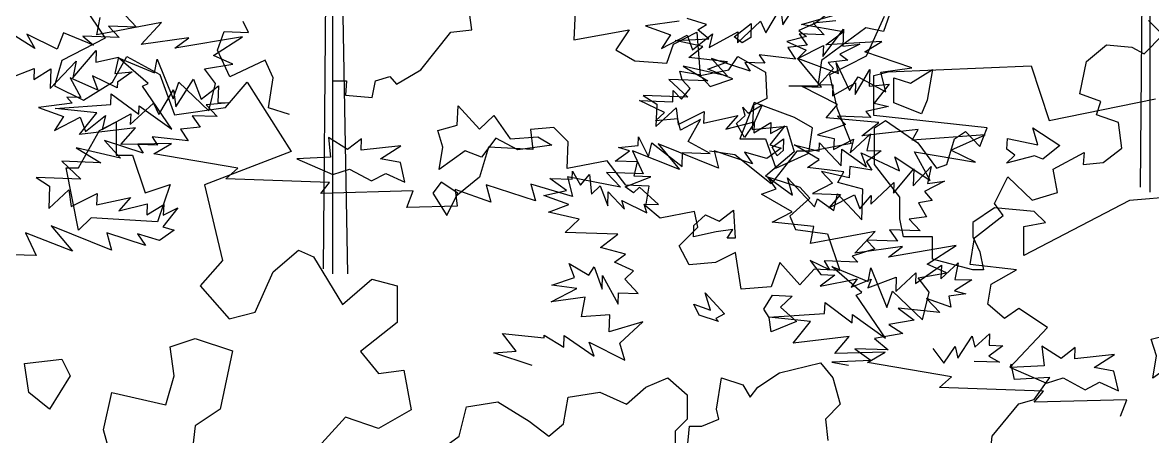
# Model space of a CAD drawing. Header units: inches. Extents: x -11 to 128, y 7 to 56.
# Drawn here: x 53.3418 to 53.8244, y 23.2043 to 23.3811 of the extents above; entities that cross this region are included whole.
import ezdxf

# ---------------------------------------------------------------- set-up
doc = ezdxf.new("R2010")
doc.units = ezdxf.units.IN
doc.header["$MEASUREMENT"] = 0
doc.layers.add('CAY', color=94, linetype='Continuous')
doc.layers.add('CAY-3', color=61, linetype='Continuous')
picture_1 = doc.add_image_def('image1.jpg', size_in_pixel=(1680, 1093))

# ---------------------------------------------------------------- blocks, each defined once
blk = doc.blocks.new('A$C76451831')
at = {"layer": 'CAY'}
for p, q in [((4019.9, 1637.7), (4040.5, 1607.1)), ((4612.8, 1620.1), (4594.4, 1625.7)), ((4730.1, 1631.8), (4716.6, 1621.4)), ((4604.5, 1614.9), (4612.8, 1620.1)), ((4615, 1606.4), (4604.5, 1614.9)), ((4716.6, 1621.4), (4700.5, 1614.3)), ((4700.5, 1614.3), (4708, 1608.6)), ((4723.6, 1589.4), (4743.1, 1615.5)), ((4743.1, 1615.5), (4742.6, 1599.2)), ((4040.5, 1607.1), (3999.3, 1585.8)), ((4582.8, 1604.8), (4615, 1606.4)), ((4609.3, 1598.9), (4582.8, 1604.8)), ((4708, 1608.6), (4689.3, 1603.8)), ((4689.3, 1603.8), (4707.5, 1595.4)), ((4595.8, 1588.5), (4609.3, 1598.9)), ((4699.6, 1587.6), (4724, 1599.9)), ((4707.5, 1595.4), (4699.6, 1587.6)), ((4724, 1599.9), (4723.6, 1589.4)), ((4758.5, 1601.4), (4739.6, 1591.6)), ((4739.6, 1591.6), (4747.1, 1585.9)), ((4742.6, 1599.2), (4758.5, 1601.4)), ((3999.3, 1585.8), (3992.2, 1561.6)), ((4047.6, 1565.2), (4061.2, 1589.4)), ((4061.2, 1589.4), (4092.4, 1572.3)), ((4632.8, 1584.5), (4595.8, 1588.5)), ((4614, 1577.4), (4632.8, 1584.5)), ((4747.1, 1585.9), (4728.4, 1583.8)), ((4728.4, 1583.8), (4733.7, 1578.2)), ((4092.4, 1572.3), (4106.6, 1533.9)), ((4587.2, 1575.6), (4605.7, 1572.3)), ((4589.7, 1567.4), (4587.2, 1575.6)), ((4605.7, 1572.3), (4616.2, 1561)), ((4637.7, 1568.4), (4614, 1577.4)), ((4733.7, 1578.2), (4720, 1562.8)), ((4754.1, 1553.5), (4768.1, 1577)), ((4768.1, 1577), (4767.5, 1561.2)), ((3992.2, 1561.6), (4019.9, 1548.1)), ((4019.9, 1548.1), (4047.6, 1565.2)), ((4154.9, 1541), (4175.6, 1565.2)), ((4175.6, 1565.2), (4217.4, 1499.1)), ((4597.1, 1559), (4589.7, 1567.4)), ((4616.2, 1561), (4637.7, 1568.4)), ((4720, 1562.8), (4733.1, 1562.4)), ((4732.8, 1552), (4754.5, 1564.3)), ((4733.1, 1562.4), (4732.8, 1552)), ((4754.5, 1564.3), (4754.1, 1553.5)), ((4767.5, 1561.2), (4786.6, 1563.2)), ((4786.6, 1563.2), (4772.4, 1545.1)), ((4580.8, 1546.4), (4581.1, 1557.2)), ((4581.1, 1557.2), (4589, 1548.8)), ((4589, 1548.8), (4597.1, 1559)), ((4106.6, 1533.9), (4154.9, 1541)), ((4572.7, 1536.2), (4549.1, 1547.5)), ((4549.1, 1547.5), (4580.8, 1546.4)), ((4785.9, 1541.9), (4764.4, 1537.2)), ((4772.4, 1545.1), (4785.9, 1541.9)), ((4564.3, 1528.4), (4572.7, 1536.2)), ((4585.6, 1530.3), (4564.3, 1528.4)), ((4588, 1519.4), (4585.6, 1530.3)), ((4606.9, 1529.6), (4588, 1519.4)), ((4595.3, 1508.7), (4606.9, 1529.6)), ((4769.2, 1531.6), (4737.5, 1532.7)), ((4737.5, 1532.7), (4745, 1524.8)), ((4764.4, 1537.2), (4769.2, 1531.6)), ((4745, 1524.8), (4718.3, 1514.8)), ((4547.6, 1504.9), (4547.9, 1513.1)), ((4547.9, 1513.1), (4557.6, 1494.1)), ((4557.6, 1494.1), (4560.8, 1507.2)), ((4560.8, 1507.2), (4589.5, 1484.9)), ((4616.2, 1497.1), (4595.3, 1508.7)), ((4718.3, 1514.8), (4734.1, 1511.6)), ((4734.1, 1511.6), (4733.7, 1501.1)), ((4733.7, 1501.1), (4752.6, 1510.9)), ((4749.5, 1497.9), (4768.7, 1515.8)), ((4752.6, 1510.9), (4749.5, 1497.9)), ((4768.7, 1515.8), (4765.4, 1500)), ((4217.4, 1499.1), (4134.9, 1467.3)), ((4525.8, 1489.8), (4539.3, 1499.8)), ((4528.9, 1502.9), (4547.6, 1504.9)), ((4539.3, 1499.8), (4528.9, 1502.9)), ((4589.5, 1484.9), (4589.9, 1498)), ((4589.9, 1498), (4616.2, 1497.1)), ((4779, 1499.6), (4765, 1489.2)), ((4765.4, 1500), (4779, 1499.6)), ((4547, 1489.1), (4525.8, 1489.8)), ((4543.8, 1475.6), (4547, 1489.1)), ((4749, 1484.7), (4748.6, 1473.9)), ((4770.2, 1481.3), (4749, 1484.7)), ((4765, 1489.2), (4770.2, 1481.3)), ((4809.5, 1466.3), (4826.5, 1484.8)), ((4826.5, 1484.8), (4823.2, 1468.6)), ((4463.6, 1473.4), (4484.8, 1472.7)), ((4479.5, 1462), (4463.6, 1473.4)), ((4484.8, 1472.7), (4485.1, 1480.4)), ((4485.1, 1480.4), (4492.8, 1466.9)), ((4492.8, 1466.9), (4501.3, 1477.1)), ((4501.3, 1477.1), (4503.4, 1458.4)), ((4535.3, 1465.5), (4559.7, 1475)), ((4559.7, 1475), (4543.8, 1475.6)), ((4722.1, 1480.2), (4732.6, 1469)), ((4748.6, 1473.9), (4722.1, 1480.2)), ((4790.7, 1459.3), (4810.1, 1482.6)), ((4810.1, 1482.6), (4809.5, 1466.3)), ((4134.9, 1467.3), (4152, 1395.3)), ((4503.4, 1458.4), (4511.4, 1466.3)), ((4511.4, 1466.3), (4518.8, 1447.4)), ((4543.3, 1459.7), (4535.3, 1465.5)), ((4548.9, 1465), (4543.3, 1459.7)), ((4566.9, 1448.5), (4548.9, 1465)), ((4732.6, 1469), (4713.7, 1459.2)), ((4769, 1449.1), (4791.1, 1469.7)), ((4791.1, 1469.7), (4790.7, 1459.3)), ((4839.1, 1470.7), (4820.2, 1461)), ((4823.2, 1468.6), (4839.1, 1470.7)), ((4458, 1457.3), (4479.5, 1462)), ((4481.7, 1448.7), (4458, 1457.3)), ((4518.8, 1447.4), (4519.3, 1460.6)), ((4519.3, 1460.6), (4534.6, 1444.2)), ((4534.6, 1444.2), (4532.2, 1452.4)), ((4532.2, 1452.4), (4555.8, 1440.7)), ((4713.7, 1459.2), (4740.4, 1458.3)), ((4740.4, 1458.3), (4729, 1445.5)), ((4729, 1445.5), (4753.5, 1457.8)), ((4753.5, 1457.8), (4758.5, 1444.5)), ((4758.5, 1444.5), (4769.3, 1457.3)), ((4769.3, 1457.3), (4769, 1449.1)), ((4827.6, 1452.5), (4814.4, 1450.3)), ((4820.2, 1461), (4827.6, 1452.5)), ((4462.4, 1441.3), (4481.7, 1448.7)), ((4491.7, 1434.8), (4462.4, 1441.3)), ((4555.8, 1440.7), (4553.3, 1449)), ((4553.3, 1449), (4566.9, 1448.5)), ((4814.4, 1450.3), (4822.1, 1436.9)), ((4478.1, 1422.1), (4491.7, 1434.8)), ((4822.1, 1436.9), (4805.7, 1434.7)), ((4805.7, 1434.7), (4816.2, 1423.5)), ((4528.3, 1420.4), (4478.1, 1422.1)), ((4512, 1407.8), (4528.3, 1420.4)), ((4786.8, 1424.5), (4794.5, 1413.8)), ((4816.2, 1423.5), (4786.8, 1424.5)), ((4794.5, 1413.8), (4765.1, 1414.8)), ((4765.1, 1414.8), (4773, 1406.4)), ((4200.3, 1384.7), (4224.5, 1405.3)), ((4224.5, 1405.3), (4238.7, 1398.8)), ((4238.7, 1398.8), (4266.4, 1353.4)), ((4535.8, 1401.5), (4512, 1407.8)), ((4525.1, 1393.7), (4535.8, 1401.5)), ((4773, 1406.4), (4751.5, 1399.4)), ((4751.5, 1399.4), (4756.7, 1393.8)), ((4152, 1395.3), (4130.8, 1371.1)), ((4487, 1379.2), (4482, 1392.5)), ((4482, 1392.5), (4500.7, 1381.4)), ((4500.7, 1381.4), (4505.9, 1389.4)), ((4505.9, 1389.4), (4513.4, 1367.9)), ((4543.4, 1385.4), (4525.1, 1393.7)), ((4711.4, 1395.4), (4721.4, 1381.9)), ((4729.7, 1386.6), (4711.4, 1395.4)), ((4724.6, 1394.9), (4729.7, 1386.6)), ((4756.7, 1393.8), (4724.6, 1394.9)), ((4811.7, 1373.3), (4836.3, 1391)), ((4835.9, 1377.9), (4852.3, 1393.2)), ((4836.3, 1391), (4835.9, 1377.9)), ((4852.3, 1393.2), (4849, 1377.4)), ((4183.2, 1346.3), (4200.3, 1384.7)), ((4266.4, 1353.4), (4294.1, 1377.6)), ((4294.1, 1377.6), (4318.3, 1371.1)), ((4465.5, 1371.8), (4487, 1379.2)), ((4513.4, 1367.9), (4513.8, 1381)), ((4513.8, 1381), (4528.7, 1353.7)), ((4535, 1377.5), (4543.4, 1385.4)), ((4547.7, 1363.9), (4535, 1377.5)), ((4735, 1381.4), (4721, 1371)), ((4721, 1371), (4756.1, 1378)), ((4721.4, 1381.9), (4735, 1381.4)), ((4756.1, 1378), (4750.4, 1370)), ((4750.4, 1370), (4769.3, 1377.5)), ((4766.3, 1369.4), (4793.3, 1379.4)), ((4769.3, 1377.5), (4766.3, 1369.4)), ((4792.9, 1365.8), (4812.1, 1383.7)), ((4793.3, 1379.4), (4792.9, 1365.8)), ((4812.1, 1383.7), (4811.7, 1373.3)), ((4865.3, 1376.9), (4848.6, 1366.6)), ((4849, 1377.4), (4865.3, 1376.9)), ((4130.8, 1371.1), (4158.5, 1339.9)), ((4318.3, 1371.1), (4318.3, 1336.3)), ((4464.9, 1355.9), (4489.4, 1368.7)), ((4489.4, 1368.7), (4465.5, 1371.8)), ((4848.6, 1366.6), (4859.4, 1363.5)), ((4497.2, 1360.3), (4464.9, 1355.9)), ((4493.9, 1341.8), (4497.2, 1360.3)), ((4528.7, 1353.7), (4529.1, 1364.6)), ((4529.1, 1364.6), (4547.7, 1363.9)), ((4822.1, 1359.3), (4834.8, 1345.7)), ((4845.4, 1350.8), (4822.1, 1359.3)), ((4859.4, 1363.5), (4843.5, 1361.3)), ((4843.5, 1361.3), (4845.4, 1350.8)), ((4158.5, 1339.9), (4183.2, 1346.3)), ((4834.8, 1345.7), (4795, 1349.9)), ((4795, 1349.9), (4810.5, 1338.4)), ((4318.3, 1336.3), (4283.5, 1308.6)), ((4520.7, 1343.6), (4493.9, 1341.8)), ((4520.1, 1327.3), (4520.7, 1343.6)), ((4552.2, 1337), (4520.1, 1327.3)), ((4530.1, 1316.5), (4552.2, 1337)), ((4810.5, 1338.4), (4786.3, 1334.3)), ((4786.3, 1334.3), (4799.6, 1325.7)), ((4431.5, 1309.1), (4418.5, 1325.8)), ((4418.5, 1325.8), (4458.3, 1321.7)), ((4458.3, 1321.7), (4458.4, 1324.4)), ((4458.4, 1324.4), (4477, 1312.9)), ((4477, 1312.9), (4477.4, 1323.8)), ((4477.4, 1323.8), (4505.7, 1304.2)), ((4799.6, 1325.7), (4772.7, 1321.2)), ((4851.8, 1302.5), (4865.7, 1323.4)), ((4865.7, 1323.4), (4868.1, 1312.9)), ((4868.1, 1312.9), (4882.1, 1325.5)), ((4882.1, 1325.5), (4881.7, 1314.6)), ((4501.2, 1317.5), (4535, 1300.5)), ((4505.7, 1304.2), (4501.2, 1317.5)), ((4535, 1300.5), (4530.1, 1316.5)), ((4772.7, 1321.2), (4785.5, 1310.3)), ((4838.5, 1297.6), (4849.5, 1313.5)), ((4849.5, 1313.5), (4851.8, 1302.5)), ((4894.8, 1314.2), (4881.4, 1304.2)), ((4881.7, 1314.6), (4894.8, 1314.2)), ((4283.5, 1308.6), (4300.6, 1287.9)), ((4410.2, 1307.5), (4431.5, 1309.1)), ((4446.9, 1295.4), (4410.2, 1307.5)), ((4753.8, 1311.4), (4769.3, 1300)), ((4785.5, 1310.3), (4753.8, 1311.4)), ((4828.1, 1311.5), (4838.5, 1297.6)), ((4881.4, 1304.2), (4891.6, 1298.4)), ((4300.6, 1287.9), (4324.7, 1290.9)), ((4324.7, 1290.9), (4331.8, 1253.1)), ((4682.3, 1288.4), (4721.2, 1297.8)), ((4721.2, 1297.8), (4733, 1283.7)), ((4769.3, 1300), (4732.1, 1298.6)), ((4732.1, 1298.6), (4747.8, 1295.7)), ((4891.6, 1298.4), (4867.6, 1299.3)), ((4554.9, 1274.6), (4575.8, 1283.7)), ((4575.8, 1283.7), (4594.3, 1267.5)), ((4622.2, 1253.8), (4626.9, 1283.7)), ((4626.9, 1283.7), (4647.3, 1277)), ((4661.5, 1274.6), (4682.3, 1288.4)), ((4733, 1283.7), (4740.1, 1258.5)), ((4481, 1265.2), (4511.3, 1269.9)), ((4511.3, 1269.9), (4536.5, 1258.5)), ((4536.5, 1258.5), (4554.9, 1274.6)), ((4647.3, 1277), (4654.4, 1265.2)), ((4654.4, 1265.2), (4661.5, 1274.6)), ((4384.3, 1256.1), (4414.2, 1260.8)), ((4414.2, 1260.8), (4444.1, 1242.4)), ((4476.7, 1240), (4481, 1265.2)), ((4594.3, 1267.5), (4594.3, 1244.3)), ((4740.1, 1258.5), (4725.9, 1244.3)), ((4331.8, 1253.1), (4300.6, 1235.4)), ((4377.3, 1228.2), (4384.3, 1256.1)), ((4624.5, 1244.3), (4622.2, 1253.8)), ((4269.3, 1246.1), (4228, 1201.2)), ((4300.6, 1235.4), (4269.3, 1246.1)), ((4444.1, 1242.4), (4462.6, 1228.2)), ((4462.6, 1228.2), (4476.7, 1240)), ((4594.3, 1244.3), (4582.9, 1232.9)), ((4594.3, 1214.4), (4596.6, 1237.6)), ((4596.6, 1237.6), (4608.4, 1237.6)), ((4608.4, 1237.6), (4624.5, 1244.3)), ((4725.9, 1244.3), (4728.3, 1223.9)), ((4358.8, 1214.4), (4377.3, 1228.2)), ((4582.9, 1232.9), (4582.9, 1212.1)), ((2147.3, 135.4), (2147.3, 419.7)), ((4647.3, 135.4), (4647.3, 419.7)), ((2138.3, 140.1), (2140.6, 408.3)), ((4638.3, 140.1), (4640.6, 408.3)), ((4661.5, 135.4), (4656.8, 405.9)), ((5093.2, 372.8), (5125.3, 382.1)), ((5171.9, 380.3), (5154.8, 342.6)), ((5132.9, 366), (5093.2, 372.8)), ((5116.6, 353.4), (5132.9, 366)), ((5169.7, 356.6), (5116.6, 353.4)), ((5153.5, 346.7), (5169.7, 356.6)), ((5198.3, 331.5), (5153.5, 346.7)), ((5112.4, 313.2), (5089.4, 340.8)), ((5089.4, 340.8), (5128.7, 326.2)), ((5154.8, 342.6), (5120.1, 324.9)), ((5126.4, 336.8), (5139.1, 310)), ((5128.7, 326.2), (5126.4, 336.8)), ((5120.1, 324.9), (5127.1, 293.6)), ((5139.1, 310), (5147.2, 322.9)), ((5147.2, 322.9), (5173.5, 308.8)), ((5168.7, 327.6), (5198.3, 331.5)), ((5173.5, 308.8), (5168.7, 327.6)), ((5093.9, 313.9), (5112.4, 313.2)), ((5127.7, 296.8), (5093.9, 313.9)), ((5116.8, 284), (5127.7, 296.8)), ((5127.1, 293.6), (5140.7, 259.4)), ((5167, 279.6), (5116.8, 284)), ((5150.7, 267), (5167, 279.6)), ((5204.4, 272.8), (5150.7, 267)), ((5198.6, 262.6), (5204.4, 272.8)), ((5110, 244.4), (5086.5, 258.4)), ((5086.5, 258.4), (5110.3, 252.1)), ((5140.7, 259.4), (5103, 252.3)), ((5110.3, 252.1), (5110.6, 260.2)), ((5110.6, 260.2), (5131.1, 238.2)), ((5268.1, 267.9), (5198.6, 262.6)), ((5235.4, 253.2), (5268.1, 267.9)), ((5029.8, 248.8), (5005.7, 252.3)), ((5064.6, 221), (5029.8, 248.8)), ((5088.8, 252.3), (5064.6, 221)), ((5103, 252.3), (5088.8, 252.3)), ((5131.1, 238.2), (5131.7, 254.1)), ((5131.7, 254.1), (5155.1, 237.4)), ((5155.1, 237.4), (5150.1, 250.7)), ((5150.1, 250.7), (5186.7, 233.6)), ((5200.9, 251.6), (5259, 241.9)), ((5215.8, 224.4), (5200.9, 251.6)), ((5259, 241.9), (5235.4, 253.2)), ((5098.9, 236.6), (5110, 244.4)), ((5133.6, 232.7), (5098.9, 236.6)), ((5186.7, 233.6), (5182.2, 246.9)), ((5182.2, 246.9), (5215.8, 224.4)), ((5069.2, 216.4), (5061.4, 227.5)), ((5061.4, 227.5), (5084.8, 210.4)), ((5080, 226.9), (5105.7, 199.2)), ((5084.8, 210.4), (5080, 226.9)), ((5127.8, 222.5), (5133.6, 232.7)), ((5055.4, 211.4), (5069.2, 216.4)), ((5151.6, 216.2), (5127.8, 222.5)), ((5150.6, 186.8), (5151.6, 216.2)), ((5084.3, 194.5), (5055.4, 211.4)), ((5105.7, 199.2), (5108.7, 206.8)), ((5108.7, 206.8), (5124.2, 195.8)), ((5124.2, 195.8), (5127.5, 211.6)), ((5127.5, 211.6), (5150.6, 186.8)), ((5065.3, 184.8), (5084.3, 194.5)), ((5105.1, 180.6), (5065.3, 184.8)), ((5101.8, 164.4), (5105.1, 180.6)), ((5163.4, 175.9), (5101.8, 164.4)), ((5144.1, 155.3), (5163.4, 175.9)), ((5189.6, 161.4), (5144.1, 155.3)), ((5240.4, 162.3), (5176.1, 151.4)), ((5176.1, 151.4), (5189.6, 161.4)), ((5213, 144.7), (5240.4, 162.3)), ((5150.9, 117.8), (5122.3, 142.4)), ((5122.3, 142.4), (5156.7, 128.1)), ((5156.7, 128.1), (5159.4, 141.1)), ((5159.4, 141.1), (5174.4, 103.4)), ((5231.3, 136.3), (5213, 144.7)), ((5204.4, 131.8), (5231.3, 136.3)), ((5214.8, 117.9), (5204.4, 131.8)), ((5174.4, 103.4), (5180, 119.1)), ((5180, 119.1), (5208.5, 91.8)), ((5115.3, 97.8), (5115.7, 108.2)), ((5115.7, 108.2), (5141.7, 88.7)), ((5145.4, 115.3), (5150.9, 117.8)), ((5173.4, 74.4), (5145.4, 115.3)), ((5208.5, 91.8), (5214.8, 117.9)), ((5062.2, 94.2), (5115.3, 97.8)), ((5141.7, 88.7), (5142, 96.8)), ((5142, 96.8), (5173.4, 74.4)), ((5101.9, 90.1), (5062.2, 94.2)), ((5085.3, 69.4), (5101.9, 90.1)), ((5138.6, 75.7), (5085.3, 69.4)), ((5124.9, 59.8), (5138.6, 75.7)), ((5172.9, 60.9), (5124.9, 59.8)), ((5156.3, 51), (5172.9, 60.9)), ((5236, 37.4), (5156.3, 51)), ((5224.8, 27.3), (5236, 37.4)), ((5323.5, 23.9), (5224.8, 27.3)), ((5314.9, 13.3), (5323.5, 23.9)), ((5402.9, 15.7), (5314.9, 13.3)), ((5396.9, 0), (5402.9, 15.7))]:
    blk.add_line(p, q, dxfattribs=at)
for points in [[(4216, 1534.3), (4196, 1540.6), (4200.2, 1569.1), (4192.8, 1586), (4159, 1570.1), (4147.4, 1595.5), (4153.8, 1613.4), (4177, 1612.3), (4171.7, 1622.9)], [(4882.5, 1207.1), (4884.7, 1228.2), (4910, 1258.8), (4924.7, 1263), (4939.5, 1284.1), (4905.7, 1282), (4902.6, 1296.7), (4901.5, 1293.6), (4937.4, 1331.5), (4910, 1349.5), (4896.3, 1340), (4880.4, 1353.7), (4883.6, 1372.7), (4907.9, 1386.4), (4863.6, 1391.6), (4867.8, 1417), (4895.2, 1438.1), (4886.8, 1449.7), (4899.4, 1475), (4922.6, 1452.8), (4946.9, 1460.2), (4942.7, 1482.3), (4972.2, 1498.2), (4971.1, 1486.6), (4990.1, 1488.7), (5008, 1502.4), (5004.9, 1526.6), (4983.8, 1534), (4988, 1546.7), (4968, 1554.1), (4974.3, 1584.7), (4993.3, 1600.5), (5017.5, 1598.4), (5029.1, 1592), (5047.1, 1610), (5033.4, 1623.7)], [(4680, 1494.9), (4675.3, 1503.2), (4686, 1511), (4685.6, 1500.1), (4680, 1494.9)], [(1699.1, 298), (1667.2, 293.7), (1691, 285.2), (1682.3, 271.9), (1706.8, 284.6), (1711.8, 270.9), (1730.9, 286.1), (1727.7, 273), (1755, 287.9), (1754.6, 277.5), (1776.6, 298.1), (1781.7, 287), (1795.6, 310.5), (1797.8, 294.6), (1814.6, 320.8)], [(1848.2, 298.3), (1826.8, 296.3), (1837.3, 285.1), (1813.3, 285.9), (1821.1, 275.2), (1802.5, 273.1), (1809.8, 262), (1775.5, 265.9), (1780.6, 258), (1761.6, 258.7), (1766.8, 250.4), (1730.1, 262.5), (1745.3, 245.7), (1703.1, 255.3), (1726.6, 241.3), (1689.5, 242.6), (1707.5, 225.7), (1664.9, 227.2), (1677.8, 219), (1677, 197.7), (1696.2, 215.6), (1698.4, 199.7), (1722.9, 212), (1722.5, 201.1), (1754.9, 208.2), (1743.6, 195.4), (1770.5, 202.2), (1770.2, 191.8), (1786.4, 201.6), (1786, 191.2), (1799.9, 198.4), (1785.6, 180.3), (1796.4, 177.2), (1782.5, 167.3), (1761.4, 173.5), (1769.1, 162.3), (1732.4, 174.5), (1736.8, 158), (1679.2, 181.3), (1699.6, 157), (1654.9, 174.5), (1665, 152.8), (1630.2, 154), (1643.3, 140), (1592.9, 149.9), (1597.7, 131.1), (1558.2, 142.9), (1562.6, 126.9), (1515.6, 142.2), (1520, 125.7), (1486, 137.8), (1488.1, 121.8), (1440.1, 120.8), (1446.1, 136.4), (1358.1, 134.1), (1366.6, 144.6), (1267.9, 148.1), (1279.1, 158.1), (1199.4, 171.8), (1216.1, 181.6), (1168, 180.6), (1181.7, 196.4), (1128.5, 190.1), (1145, 210.9), (1105.3, 215), (1158.5, 218.6), (1158.8, 229), (1184.9, 209.5), (1185.2, 217.6), (1216.5, 195.2), (1188.5, 236.1), (1194, 238.6), (1165.5, 263.2), (1199.8, 248.8), (1202.6, 261.9), (1217.6, 224.2), (1223.1, 239.9), (1251.6, 212.6), (1257.9, 238.7), (1247.6, 252.6), (1274.4, 257.1), (1256.2, 265.5), (1283.5, 283.1), (1219.2, 272.2), (1232.7, 282.1), (1187.2, 276), (1206.5, 296.7), (1144.9, 285.2), (1148.2, 301.4)], [(4450.1, 381.5), (4460.6, 370.2), (4433.8, 371.2), (4443.9, 360.4), (4409.5, 361.6), (4419.6, 353.1), (4391, 365), (4385, 349.3), (4356.1, 363.5), (4363.8, 350.1), (4332.7, 369.7)], [(4338.8, 321.5), (4363.1, 331), (4362.7, 320.6), (4379, 330.5), (4378.3, 311.9), (4403.2, 337.8), (4400, 322), (4422.2, 348), (4421.8, 337.1), (4443.2, 341.8), (4440, 326.1), (4456.3, 327.8), (4442.4, 317.8), (4442.2, 312.4), (4418.6, 324.1), (4423.6, 310.3), (4397.2, 322.1), (4407.5, 303.2), (4394.3, 303.7), (4399.1, 298), (4367.2, 293.7), (4391, 285.2), (4382.3, 271.9), (4406.8, 284.6), (4411.8, 270.9), (4430.9, 286.1), (4427.7, 273), (4455, 287.9), (4454.6, 277.5), (4476.6, 298.1), (4481.7, 287), (4495.6, 310.5), (4497.8, 294.6), (4514.6, 320.8), (4522.1, 301.9), (4538.4, 314.5), (4537.8, 298.6), (4548.2, 298.3), (4526.8, 296.3), (4537.3, 285.1), (4513.3, 285.9), (4521.1, 275.2), (4502.5, 273.1), (4509.8, 262), (4475.5, 265.9), (4480.6, 258), (4461.6, 258.7), (4466.8, 250.4), (4430.1, 262.5), (4445.3, 245.7), (4403.1, 255.3), (4426.6, 241.3), (4389.5, 242.6), (4407.5, 225.7), (4364.9, 227.2), (4377.8, 219), (4377, 197.7), (4396.2, 215.6), (4398.4, 199.7), (4422.9, 212), (4422.5, 201.1), (4454.9, 208.2), (4443.6, 195.4), (4470.5, 202.2), (4470.2, 191.8), (4486.4, 201.6), (4486, 191.2), (4499.9, 198.4), (4485.6, 180.3), (4496.4, 177.2), (4482.5, 167.3), (4461.4, 173.5), (4469.1, 162.3), (4432.4, 174.5), (4436.8, 158), (4379.2, 181.3), (4399.6, 157), (4354.9, 174.5), (4365, 152.8), (4330.2, 154)]]:
    blk.add_lwpolyline(points, dxfattribs=at)
for points in [[(4639.1, 1608.3), (4655.4, 1620.8), (4655, 1607.7), (4646.6, 1602.6)], [(4791, 1545.5), (4791, 1569.3), (4806.8, 1564), (4827.9, 1577.2), (4822.7, 1548.1), (4817.4, 1534.9)], [(4641.2, 1525.7), (4649.6, 1533.5), (4647.2, 1541.3), (4652.4, 1535.7), (4665.8, 1543.4), (4657.5, 1525.1), (4648.9, 1512.3)], [(4035, 1519.2), (4050.8, 1527.2), (4050.8, 1495.5), (4066.6, 1495.5), (4078.5, 1459.8), (4102.3, 1467.8), (4090.4, 1432.1), (4027.1, 1436.1), (4015.2, 1424.2), (4003.3, 1483.6), (4015.2, 1483.6)], [(4376, 1459.3), (4360.2, 1469.9), (4352.3, 1459.3), (4365.5, 1438.2)], [(4640.1, 1416.5), (4632.4, 1416.7), (4637.7, 1424.7), (4621.8, 1422.5), (4600.3, 1417.9), (4600.7, 1428.7), (4611.9, 1438.8), (4624.8, 1432.9), (4638.3, 1443.3)], [(4624.2, 1337.2), (4605.8, 1343.3), (4600.8, 1353.9), (4616.4, 1347.9), (4611.6, 1364.4), (4629.9, 1344.7), (4621.6, 1340)], [(4672.4, 1341), (4667.2, 1348.9), (4675.4, 1362.2), (4694.4, 1361.5), (4683.1, 1351), (4698.5, 1337.4), (4674.2, 1327.3)], [(4038.9, 1234.1), (4046.9, 1269.7), (4098.3, 1257.8), (4106.2, 1285.6), (4102.3, 1313.3), (4126, 1321.2), (4161.7, 1309.3), (4149.8, 1253.9), (4126, 1238), (4122.1, 1202.4), (4102.3, 1190.5), (4050.8, 1190.5)], [(3967.7, 1269.7), (3963.7, 1297.4), (3999.3, 1301.4), (4007.3, 1285.6), (3987.5, 1253.9)], [(5288.9, 254), (5289.3, 264.4), (5318.1, 258.4), (5313.6, 274.5), (5339.3, 257.7), (5323, 244.7), (5315, 247.7), (5288.4, 240.9), (5296.4, 248.3)], [(1474.2, 178.1), (1469.4, 194.1), (1488.1, 198.9), (1488.8, 217.4), (1509.3, 195.4), (1522.9, 208.1), (1538.4, 186.2), (1564.8, 188), (1578.1, 179.9), (1545.8, 175.6), (1524.8, 186.7), (1511.1, 168.6), (1495.4, 174.6), (1470.8, 156.9)], [(1809, 206.5), (1770.6, 220.7), (1757.1, 185.9), (1781.3, 185.9), (1791.3, 158.2), (1822.5, 172.3), (1826.1, 196.5)], [(1438.2, 144.9), (1433.9, 163.6), (1414.9, 167), (1434.4, 179.5), (1396.7, 175.3), (1397, 186.2), (1383.5, 175.8), (1365.4, 187.3), (1367.4, 168.6), (1335.2, 167), (1369.6, 152.2), (1385.6, 157.1), (1406.5, 146), (1419.9, 153.2)], [(5431.1, 57.3), (5426.2, 73.3), (5445, 78.1), (5445.6, 96.7), (5466.2, 74.6), (5479.7, 87.3), (5495.3, 65.5), (5521.6, 67.3), (5535, 59.1), (5502.6, 54.8), (5481.7, 65.9), (5467.9, 47.8), (5452.3, 53.8), (5427.7, 36.1)], [(5395.1, 24.1), (5390.7, 42.8), (5371.8, 46.2), (5391.3, 58.7), (5353.5, 54.6), (5353.9, 65.4), (5340.4, 55), (5322.2, 66.5), (5324.3, 47.9), (5292.1, 46.3), (5326.4, 31.5), (5342.5, 36.4), (5363.4, 25.2), (5376.8, 32.4)]]:
    blk.add_lwpolyline(points, close=True, dxfattribs=at)
at = {"layer": 'CAY-3'}
for p, q in [((1908, 329.4), (1893.8, 288.2)), ((1876.7, 291.7), (1834.8, 260.5)), ((1893.8, 288.2), (1876.7, 291.7)), ((1834.8, 260.5), (1831.3, 236.3)), ((1884.4, 246.4), (1898, 249.9)), ((1898, 249.9), (2034.2, 255.5)), ((2034.2, 255.5), (2051.3, 203.6)), ((1884.4, 208.1), (1884.4, 246.4)), ((1831.3, 236.3), (1803.5, 236.3)), ((2051.3, 203.6), (2152.5, 224.2)), ((1992.3, 196.5), (1884.4, 208.1)), ((1885, 196.5), (1895.6, 203.6)), ((1885, 161.7), (1885, 196.5)), ((1895.6, 203.6), (1926.3, 182.3)), ((1985.3, 178.8), (1992.3, 196.5)), ((1954, 161.7), (1961.1, 185.9)), ((1961.1, 185.9), (1971.7, 193)), ((1971.7, 193), (1985.3, 178.8)), ((1926.3, 182.3), (1944, 158.2)), ((1909.2, 130.4), (1885, 161.7)), ((1944, 158.2), (1954, 161.7)), ((1909.2, 109.8), (1909.2, 130.4)), ((2173.1, 131), (2127.7, 127.5)), ((1999.4, 120.4), (1978.8, 106.3)), ((2037.1, 116.9), (1999.4, 120.4)), ((2127.7, 127.5), (2027.1, 75)), ((1912.7, 92.7), (1909.2, 109.8)), ((2047.8, 106.3), (2037.1, 116.9)), ((1978.8, 106.3), (1978.8, 92.7)), ((2027.1, 102.7), (2047.8, 106.3)), ((2027.1, 75), (2027.1, 102.7)), ((1940.4, 92.7), (1912.7, 92.7)), ((1940.4, 71.5), (1940.4, 92.7)), ((1978.8, 92.7), (1985.3, 78.5)), ((1985.3, 78.5), (1988.8, 61.4)), ((1978.8, 61.4), (1940.4, 71.5)), ((1988.8, 61.4), (1978.8, 61.4))]:
    blk.add_line(p, q, dxfattribs=at)
for points in [[(4646.7, 319.2), (4660.4, 319.2), (4659.4, 305.5), (4684.7, 303.3), (4687.9, 319.2), (4701.6, 323.4), (4707.9, 316), (4731.1, 329.7), (4759.6, 365.6), (4779.6, 367.7), (4776.4, 390.9)], [(4878.8, 405.7), (4876.6, 358.2), (4929.4, 367.7), (4916.7, 348.7), (4934.6, 338.2), (4965.2, 336), (4971.6, 354), (4993.7, 365.6), (4996.9, 324.4), (5024.3, 329.7), (5032.7, 342.4), (5059.1, 327.6), (5060.2, 302.3), (5047.5, 296), (5046.4, 272.8), (5079.1, 275.9), (5086.5, 251.7), (5059.1, 228.5), (5091.8, 217.9), (5101.3, 207.4), (5082.3, 190.5), (5087.6, 177.8), (5118.2, 173.6), (5129.8, 138.8), (5105.5, 139.9), (5091.8, 125.1), (5072.8, 146.2), (5064.4, 123), (5035.9, 120.9), (5030.6, 155.7), (5011.6, 146.2), (4986.3, 144.1), (4976.8, 162), (4994.8, 179.9), (4991.6, 194.7), (4958.9, 188.4), (4945.2, 200), (4948.4, 219), (4926.2, 220), (4908.3, 243.2), (4870.3, 235.8), (4871.4, 261.2), (4857.7, 274.9), (4835.5, 272.8), (4837.6, 253.8), (4795.4, 255.9), (4787, 227.4), (4764.8, 209.5)]]:
    blk.add_lwpolyline(points, dxfattribs=at)

msp = doc.modelspace()

# ---------------------------------------------------------------- block references
at = {"layer": 'CAY', "xscale": 0.0004489089019145984, "yscale": 0.0004489089019145984, "zscale": 0.0004489089019145984}
for p in [(52.85948, 23.24794), (51.38809, 23.21295), (51.56325, 22.65309)]:
    msp.add_blockref('A$C76451831', p, dxfattribs=at)

# ---------------------------------------------------------------- pictures from other files: only their frames are drawn
image = msp.add_image(picture_1, insert=(12.49661, 7.37723), size_in_units=(74.4025, 48.40591))
image.dxf.flags = 6

doc.saveas('drawing.dxf')
